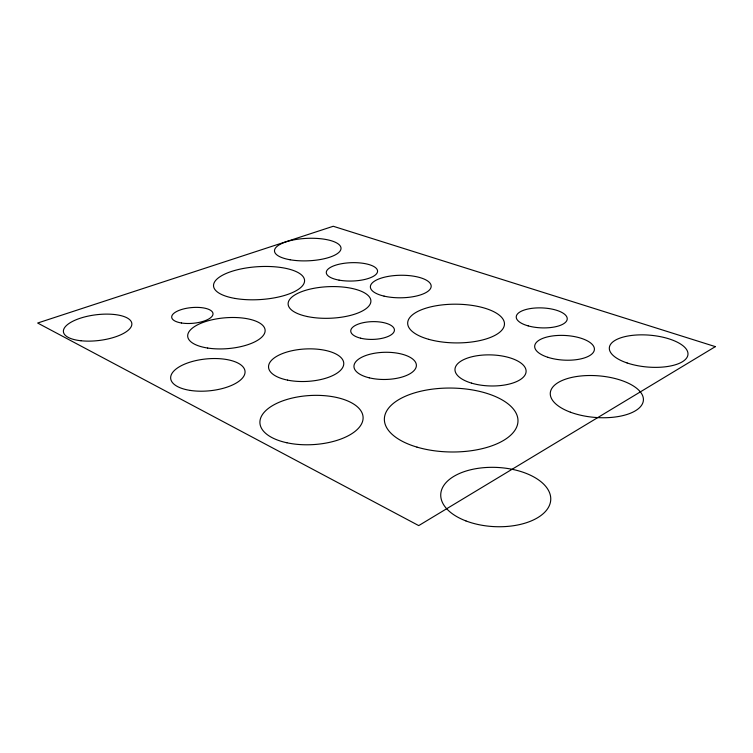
<?xml version="1.0" encoding="UTF-8"?>
<svg xmlns="http://www.w3.org/2000/svg" width="753" height="753" viewBox="0 0 753 753"><rect width="100%" height="100%" fill="white"/><g stroke="black" fill="none" stroke-linecap="round" stroke-linejoin="round"><path stroke-width="1.13" d="M715.35 346.634L418.724 525.603L37.65 323.028L333.24 226.267L715.35 346.634M80.938 340.751A34.469 12.942 -7 0 0 131.86 323.828A34.469 12.942 -7 0 0 80.053 318.293A34.469 12.942 -7 0 0 80.938 340.751M181.398 322.981A20.745 7.888 -5.1 0 0 213.005 314.133A20.745 7.888 -5.1 0 0 182.64 309.191A20.745 7.888 -5.1 0 0 181.398 322.981M235.331 298.48A45.604 16.481 -3.5 0 0 304.56 281.095A45.604 16.481 -3.5 0 0 237.242 269.8A45.604 16.481 -3.5 0 0 235.331 298.48M339.066 280.135A25.668 9.187 -1.7 0 0 377.564 271.202A25.668 9.187 -1.7 0 0 339.104 264.228A25.668 9.187 -1.7 0 0 339.066 280.135M307.45 316.561A41.424 15.813 -2.2 0 0 370.871 301.671A41.424 15.813 -2.2 0 0 310.208 289.086A41.424 15.813 -2.2 0 0 307.45 316.561M384.049 296.117A30.402 11.267 -0.7 0 0 431.13 286.855A30.402 11.267 -0.7 0 0 387.183 276.596A30.402 11.267 -0.7 0 0 384.049 296.117M290.103 259.766A33.283 11.239 -2.4 0 0 340.996 248.725A33.283 11.239 -2.4 0 0 292.173 240.216A33.283 11.239 -2.4 0 0 290.103 259.766M207.668 348.046A38.808 15.455 -4.6 0 0 265.122 330.313A38.808 15.455 -4.6 0 0 206.463 321.277A38.808 15.455 -4.6 0 0 207.668 348.046M190.349 390.431A37.349 16.02 -5.5 0 0 245.036 371.427A37.349 16.02 -5.5 0 0 188.175 362.767A37.349 16.02 -5.5 0 0 190.349 390.431M287.533 380.114A37.659 16.246 -3 0 0 343.763 363.454A37.659 16.246 -3 0 0 287.147 351.962A37.659 16.246 -3 0 0 287.533 380.114M360.574 338.182A21.837 8.876 -1.4 0 0 394.384 330.614A21.837 8.876 -1.4 0 0 362.786 322.783A21.837 8.876 -1.4 0 0 360.574 338.182M428.796 339.349A48.399 19.362 0.5 0 0 504.322 325.381A48.399 19.362 0.5 0 0 435.083 305.953A48.399 19.362 0.5 0 0 428.796 339.349M528.164 325.88A25.517 9.977 2.3 0 0 567.216 319.15A25.517 9.977 2.3 0 0 529.83 308.655A25.517 9.977 2.3 0 0 528.164 325.88M369.262 377.827A31.231 13.601 -1.1 0 0 416.381 365.544A31.231 13.601 -1.1 0 0 369.836 354.268A31.231 13.601 -1.1 0 0 369.262 377.827M286.902 442.773A51.665 24.595 -3.2 0 0 363.087 417.153A51.665 24.595 -3.2 0 0 284.53 400.238A51.665 24.595 -3.2 0 0 286.902 442.773M471.5 383.117A35.57 15.531 1.6 0 0 526.074 371.86A35.57 15.531 1.6 0 0 474.061 356.282A35.57 15.531 1.6 0 0 471.5 383.117M417.002 447.122A66.819 31.965 0.8 0 0 517.979 421.172A66.819 31.965 0.8 0 0 418.536 391.776A66.819 31.965 0.8 0 0 417.002 447.122M547.855 357.299A29.904 12.34 3.1 0 0 594.333 350.004A29.904 12.34 3.1 0 0 551.431 336.111A29.904 12.34 3.1 0 0 547.855 357.299M627.117 362.965A39.457 15.964 4.9 0 0 687.922 354.842A39.457 15.964 4.9 0 0 630.901 335.546A39.457 15.964 4.9 0 0 627.117 362.965M570.36 412.173A46.695 20.868 4.5 0 0 643.269 401.217A46.695 20.868 4.5 0 0 576.902 376.472A46.695 20.868 4.5 0 0 570.36 412.173M465.938 520.925A55.063 29.631 2.8 0 0 550.697 500.359A55.063 29.631 2.8 0 0 470.587 469.787A55.063 29.631 2.8 0 0 465.938 520.925"/></g></svg>
